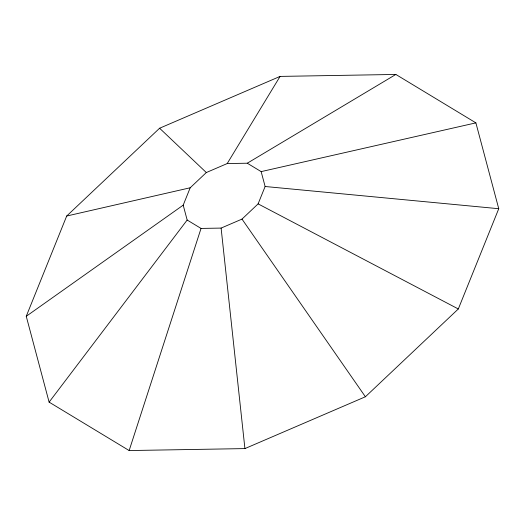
<?xml version="1.0" encoding="UTF-8"?>
<svg xmlns="http://www.w3.org/2000/svg" width="525" height="525" viewBox="0 0 525 525"><rect width="100%" height="100%" fill="white"/><g stroke="black" fill="none" stroke-linecap="round" stroke-linejoin="round"><path stroke-width="0.79" d="M129.15 450.555L201.042 228.427L221.11 228.086L241.999 219.102L258.11 203.877L265.118 186.5L261.155 171.616L247.282 163.216L227.207 163.557L206.318 172.541L190.207 187.766L183.199 205.15L26.25 316.286L49.114 402.13L129.15 450.555L244.919 448.593L365.4 396.769L458.312 308.969L498.75 208.714L475.886 122.87L395.85 74.445L280.081 76.407L159.6 128.231L66.688 216.031L26.25 316.286M227.207 163.557L280.081 76.407M49.114 402.13L187.162 220.034L183.199 205.15M247.282 163.216L395.85 74.445M66.688 216.031L190.207 187.766M261.155 171.616L475.886 122.87M265.118 186.5L498.75 208.714M258.11 203.877L458.312 308.969M187.162 220.034L201.042 228.427M159.6 128.231L206.318 172.541M241.999 219.102L365.4 396.769M221.11 228.086L244.919 448.593"/></g></svg>
